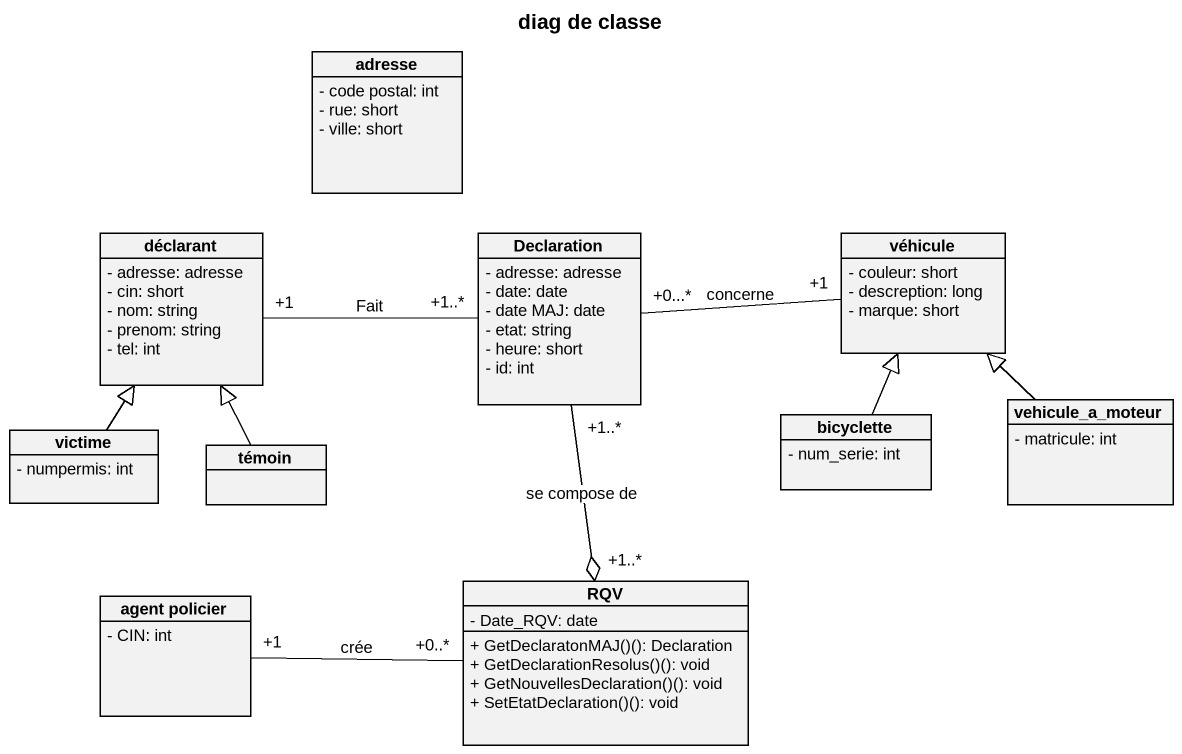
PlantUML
@startuml
title diag de classe
hide circle
hide empty members
skinparam classAttributeIconSize 0
class adresse {
  - code postal: int
  - rue: short
  - ville: short
}
class déclarant {
  - adresse: adresse
  - cin: short
  - nom: string
  - prenom: string
  - tel: int
}
class Declaration {
  - adresse: adresse
  - date: date
  - date MAJ: date
  - etat: string
  - heure: short
  - id: int
}
class véhicule {
  - couleur: short
  - descreption: long
  - marque: short
}
class victime {
  - numpermis: int
}
class témoin
class bicyclette {
  - num_serie: int
}
class vehicule_a_moteur {
  - matricule: int
}
class "agent policier" as agent_policier {
  - CIN: int
}
class RQV {
  - Date_RQV: date
  + GetDeclaratonMAJ()(): Declaration
  + GetDeclarationResolus()(): void
  + GetNouvellesDeclaration()(): void
  + SetEtatDeclaration()(): void
}
déclarant "+1" -right- "+1..*" Declaration : Fait
Declaration "+0...*" -right- "+1" véhicule : concerne
Declaration "+1..*" --o "+1..*" RQV : se compose de
victime -up-|> déclarant
témoin -up-|> déclarant
bicyclette -up-|> véhicule
vehicule_a_moteur -up-|> véhicule
agent_policier "+1" -right- "+0..*" RQV : crée
@enduml
